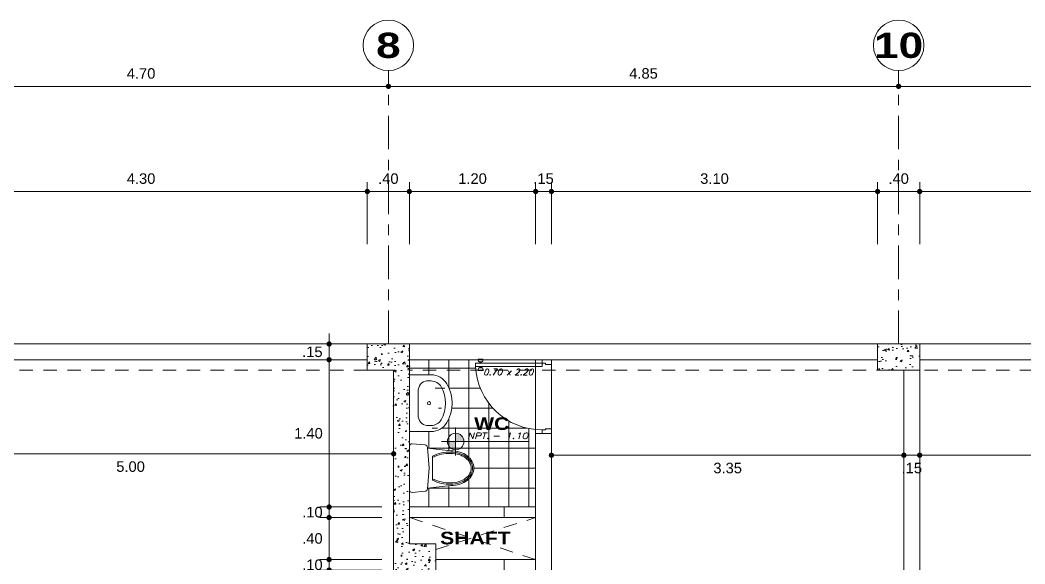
# Model space of a CAD drawing. Header units: millimetres. Extents: x 2178 to 2304, y 1220 to 1359.
# Drawn here: x 2196.02 to 2205.57, y 1295.58 to 1300.75 of the extents above; entities that cross this region are included whole.
import ezdxf
from ezdxf.enums import TextEntityAlignment as Align

# ---------------------------------------------------------------- set-up
doc = ezdxf.new("R2010")
doc.units = ezdxf.units.MM
doc.linetypes.add('CENTER', pattern=[50.800000000000004, 31.75, -6.35, 6.35, -6.35])
doc.linetypes.add('HIDDEN', pattern=[9.524999999999999, 6.35, -3.175])
doc.layers.get('0').update_dxf_attribs({"lineweight": 0})
for name, color, linetype, lineweight in [('carpinteria', 12, 'Continuous', 5), ('COTAS', 40, 'Continuous', 20), ('Ejes22', 50, 'CENTER', 9), ('Mobiliario', 52, 'Continuous', 5), ('pisos....', 8, 'Continuous', 5), ('PLUMA 1', 46, 'Continuous', 13), ('PLUMA 7', 10, 'Continuous', 0), ('PLUMA4', 160, 'Continuous', 40), ('PROY', 13, 'HIDDEN', 13), ('TEXTO', 5, 'Continuous', 18), ('TEXTOS', 42, 'Continuous', 13)]:
    doc.layers.add(name, color=color, linetype=linetype, lineweight=lineweight)
doc.styles.add('ARIAL', font='arial.ttf')
doc.styles.add('ARIAL-N', font='arialbd.ttf')
doc.styles.add('ARIALCH', font='arialbd.ttf', dxfattribs={"width": 1.25})
doc.styles.add('SIMPLEX', font='simplex.shx', dxfattribs={"width": 1.2, "oblique": 15})
doc.dimstyles.new('RPM 50', dxfattribs={"dimtxt": 0.1, "dimasz": 0.05, "dimexe": 0.08849999999999973, "dimexo": 0.1535, "dimgap": 0.07099999999999997, "dimtad": 2, "dimtih": 1, "dimtoh": 1, "dimzin": 4, "dimdsep": 46, "dimtxsty": 'ARIAL', "dimblk": 'DOT', "dimcen": 0.4, "dimdle": 0.25, "dimclrd": 8, "dimclre": 8, "dimclrt": 9, "dimadec": 0, "dimazin": 0, "dimtfac": 1, "dimtix": 1, "dimtmove": 0, "dimatfit": 3, "dimldrblk": 'DOT', "dimfxl": 0, "dimlwd": 0, "dimlwe": 0, "dimarcsym": 0})

# ---------------------------------------------------------------- blocks, each defined once
blk = doc.blocks.new('puerta de 0.80')
for p, q in [((0, 0.7578726278069325), (0, 0.8078726278070008)), ((0, 0.05787262780700075), (0, 0.8078726278070008)), ((0.06500000000005457, 0.7578726278069325), (0.06500000000005457, 0.770372627806978)), ((0.06500000000005457, 0.770372627806978), (0.1000000000000227, 0.770372627806978)), ((0.1000000000000227, 0.770372627806978), (0.1000000000000227, 0.8078726278070008)), ((0, 0.7578726278069325), (0.06500000000005457, 0.7578726278069325)), ((0.743372223558481, 0.1131570363396577), (0.7462233707656196, 0.1025164101029077)), ((0.7699992280930701, 0.1257452267906274), (0.753031481821381, 0.1257452267906274)), ((0.7699992280930701, 0.1257452267906274), (0.7869669743646455, 0.1257452267906274)), ((0.7966262326275455, 0.1131570363396577), (0.7937750854204069, 0.1025164101029077)), ((0, 0.007872627806932542), (0, 0.05787262780700075)), ((0, 0.05787262780700075), (0.06500000000005457, 0.05787262780700075)), ((0.06500000000005457, 0.04537262780695528), (0.06500000000005457, 0.05787262780700075)), ((0.1000000000000227, 0.04537262780695528), (0.06500000000005457, 0.04537262780695528)), ((0.1000000000000227, 0.08037262780703713), (0.8250000000000455, 0.08037262780703713)), ((0.1000000000000227, 0.04537262780695528), (0.1000000000000227, 0.08037262780703713)), ((0.8250000000000455, 0.04537262780695528), (0.1000000000000227, 0.04537262780695528)), ((0.1000000000000227, 0.04537262780695528), (0.1000000000000227, 0.007872627806932542)), ((0.743372223558481, 0.01258821927433473), (0.7462233707656196, 0.02322884551108473)), ((0.7699992280930701, 2.882325134123676e-08), (0.753031481821381, 2.882325134123676e-08)), ((0.7820575276252839, 0.09510460055400927), (0.7558826290285197, 0.09510460055400927)), ((0.7558826290285197, 0.09510460055400927), (0.7579409285608563, 0.09510460055400927)), ((0.7820575276252839, 0.08545825626470105), (0.7558826290285197, 0.08545825626470105)), ((0.7820575276252839, 0.04028699934929136), (0.7558826290285197, 0.04028699934929136)), ((0.7820575276252839, 0.03064065505998315), (0.7558826290285197, 0.03064065505998315)), ((0.7558826290285197, 0.03064065505998315), (0.7579409285608563, 0.03064065505998315)), ((0.762940928560738, 0.09010460055401381), (0.762940928560738, 0.08545825626470105)), ((0.762940928560738, 0.0356406550599786), (0.762940928560738, 0.04028699934929136)), ((0.7699992280930701, 2.882325134123676e-08), (0.7869669743646455, 2.882325134123676e-08)), ((0.8250000000000455, 0.04537262780695528), (0.7720000000000482, 0.04537262780695528)), ((0.7770575276252885, 0.09010460055401381), (0.7770575276252885, 0.08545825626470105)), ((0.7770575276252885, 0.0356406550599786), (0.7770575276252885, 0.04028699934929136)), ((0.7841158271576205, 0.09510460055400927), (0.7820575276252839, 0.09510460055400927)), ((0.7841158271576205, 0.03064065505998315), (0.7820575276252839, 0.03064065505998315)), ((0.7966262326275455, 0.01258821927433473), (0.7937750854204069, 0.02322884551108473)), ((0.8250000000000455, 0.08037262780703713), (0.8250000000000455, 0.04537262780695528))]:
    blk.add_line(p, q)
at = {"linetype": 'Continuous', "lineweight": 0}
for p, q in [((0.7558826290285197, 0.08545825626470105), (0.7419099796773025, 0.08037262780692345)), ((0.7558826290285197, 0.04028699934929136), (0.7419099796773025, 0.04537262780695528)), ((0.7820575276252839, 0.08545825626470105), (0.796030176976501, 0.08037262780692345)), ((0.7820575276252839, 0.04028699934929136), (0.796030176976501, 0.04537262780695528))]:
    blk.add_line(p, q, dxfattribs=at)
for centre, radius, start, end in [((0.1000000000000227, 0.04537262780695528), 0.725, 2.767078666097358, 90), ((0.753031481821381, 0.1157452267906365), 0.01, 90, 195.0000000000087), ((0.7869669743646455, 0.1157452267906365), 0.01, 344.9999999999912, 90), ((0.753031481821381, 0.01000002882324225), 0.01, 164.9999999999913, 270), ((0.7558826290285197, 0.1051046005540002), 0.01, 195.0000000001698, 270), ((0.7558826290285197, 0.02064065505999224), 0.01, 90, 164.9999999998302), ((0.7579409285607426, 0.09010460055401381), 0.005, 0, 90), ((0.7579409285607426, 0.0356406550599786), 0.005, 270, 0), ((0.7820575276252839, 0.09010460055401381), 0.005, 90, 180), ((0.7820575276252839, 0.0356406550599786), 0.005, 180, 270), ((0.7841158271575068, 0.1051046005540002), 0.01, 270, 344.9999999998302), ((0.7841158271575068, 0.02064065505999224), 0.01, 15.00000000016984, 90), ((0.7869669743646455, 0.01000002882324225), 0.01, 270, 15.00000000000872)]:
    blk.add_arc(centre, radius, start, end)
blk = doc.blocks.new('P')
at = {"style": 'SIMPLEX', "oblique": 15}
blk.add_text('x', height=0.06, dxfattribs=at).set_placement((-0.01697368369676155, 0.0255492955629677))
blk.add_attdef('L', text='', height=0.06, dxfattribs=at).set_placement((-0.057659880294743, 0.02554929556297481), align=Align.RIGHT)
blk.add_attdef('H', (0.05806964743619147, 0.02554929556297481), '', height=0.06, dxfattribs=at)
blk = doc.blocks.new('LAVATORIO')
at = {"layer": 'PLUMA 1', "linetype": 'Continuous', "lineweight": 20}
for p, q in [((-0.2999934783219942, 0.2071363636785648), (-0.2999934783219942, -0.02195454545901754)), ((-0.2999934783219942, 0.2071363636785648), (0.2999934783219942, 0.2071363636785648)), ((-0.1188260869807323, 0.1148181818415779), (0.1188260869807323, 0.1148181818415779)), ((0.2999934783219942, 0.2071363636785648), (0.2999934783219942, -0.02195454545901754)), ((-0.234782608743501, 0.02386363636850319), (-0.234782608743501, -0.02195454545901754)), ((0.234782608743501, 0.02386363636850319), (0.234782608743501, -0.02195454545901754))]:
    blk.add_line(p, q, dxfattribs=at)
blk.add_circle((0, 0), 0.01750000000356522, dxfattribs=at)
at = {"layer": 'PLUMA 1', "linetype": 'Continuous', "lineweight": 20, "extrusion": (0, 0, -1)}
for centre, major_axis, ratio, start_param, end_param in [((-0.1188260869807323, 0.02386363636850319), (0.1159565217627687, 2.11200665065676e-14), 0.7846746081733931, 3.141592653590338, 4.712388980384833), ((0.1188260869807323, 0.02386363636850319), (-0.1159565217627687, 9.952126509930016e-14), 0.7846746081733929, 1.570796326794223, 3.1415926535887), ((-0.1188521754517069, -0.02195454545901754), (2.795176774598603e-13, 0.1893818215381344), 0.9565217391304283, 3.638567482427635, 4.712388980383277), ((-0.1188521754517069, -0.02195454545901754), (-1.25662522260505e-12, 0.1212000033427651), 0.9565217391302343, 3.638567482442401, 4.712388980394607), ((0.1188521754517069, -0.02195454545901754), (1.256475748923904e-12, 0.1212000033427651), 0.9565217391302343, 1.57079632678498, 2.644617824737187), ((0.1188521754517069, -0.02195454545901754), (-2.791350386132135e-13, 0.1893818215381344), 0.9565217391304283, 1.570796326796306, 2.64461782475195), ((0, 0.2071363636785648), (1.873049312265182e-16, 0.4500000041648561), 0.9565217391303545, 2.644617814432515, 3.638567492747071), ((0, 0.2071363636785648), (-2.207522384136759e-16, 0.3818181859691521), 0.9565217391303741, 2.64461781258921, 3.638567494590378)]:
    blk.add_ellipse(centre, major_axis=major_axis, ratio=ratio, start_param=start_param, end_param=end_param, dxfattribs=at)
blk = doc.blocks.new('A$C17BD6781')
at = {"layer": 'Mobiliario', "linetype": 'Continuous'}
for p, q in [((0.0470258381902795, 0.2024778968581415), (0.07702583819028064, 0.4624778968581325)), ((0.4970258381902681, 0.2024778968581415), (0.467025838190267, 0.4624778968581325)), ((0.1371245447934086, 0.2600000207519599), (0.406927131587139, 0.2600000207519599)), ((2.658856601556181e-08, 0.03271609313324575), (0.01291432294007677, 0.1747733529997788)), ((0.2720258381902738, 0.2200000207519395), (0.04046188830088226, 0.2019667219995256)), ((0.2720258381902738, 0.2200000207519395), (0.5035897880796654, 0.2019667219995256)), ((0.5440516497919816, 0.03271609313324575), (0.5311373534404709, 0.1747733529997788)), ((0.0298768227825974, 2.075196903206233e-08), (0.5141748535979502, 2.075196903206233e-08))]:
    blk.add_line(p, q, dxfattribs=at)
for points in [[(0.467025838190267, 0.4624778968581325, 0.07568148098942781), (0.4514763274974598, 0.564619449634364, 0.08594715031423093), (0.409911660521658, 0.6457161817953931, 0.1060218382171382), (0.3436150782673906, 0.7032144903049868, 0.1264657149685374), (0.2720258381902738, 0.7216159645624032, 0.1264657149685252), (0.2004365981131571, 0.7032144903049868, 0.1060218382171112), (0.1341400158588897, 0.6457161817953931, 0.08594715031425326), (0.09257534888308783, 0.564619449634364, 0.07568148098944026), (0.07702583819028064, 0.4624778968581325, 0.07568148098943636)], [(0.4520258381902806, 0.4624778968581325, 0.0756814809893859), (0.4371558434836231, 0.5601558482174767, 0.08594715031428633), (0.3979260275471859, 0.6366970575473658, 0.1060218382171535), (0.3363817185640983, 0.6900737708649274, 0.1264657149685132), (0.2720258381902738, 0.7066159645624168, 0.1264657149686313), (0.2076699578163925, 0.6900737708648705, 0.1060218382170392), (0.1461256488333618, 0.6366970575473658, 0.08594715031415015), (0.1068958328969813, 0.5601558482175903, 0.07568148098951734), (0.092025838190267, 0.4624778968581325, 0.07568148098951734)], [(0.4370258381902659, 0.4624778968581325, 0.07568148098938046), (0.422835359469758, 0.5556922468005894, 0.08594715031429338), (0.3859403945727138, 0.6276779332993385, 0.1060218382171472), (0.3291483588608344, 0.6769330514248111, 0.1264657149685263), (0.2720258381902738, 0.6916159645624305, 0.1264657149686292), (0.2149033175196564, 0.6769330514248111, 0.1060218382170225), (0.1581112818078338, 0.6276779332993385, 0.08594715031417827), (0.1212163169108464, 0.5556922468007031, 0.07568148098950629), (0.1070258381902818, 0.4624778968581325, 0.07568148098950629)]]:
    blk.add_lwpolyline(points, format="xyb", dxfattribs=at)
for centre, radius, start, end in [((0.5137349313203856, 0.4501454030077241), 0.4218893808016409, 178.3249151335759, 206.7885795011672), ((0.5137349313203856, 0.4501454030077241), 0.4068893808016409, 178.3249151335759, 207.8601275501853), ((0.03031674506016202, 0.4501454030077241), 0.4068893808016409, 332.1398724498131, 1.675084866424104), ((0.03031674506016202, 0.4501454030077241), 0.4218893808016409, 333.2114204988328, 1.675084866424104), ((0.04279111913410816, 0.1720572806184748), 0.03, 94.45298473469602, 174.8055710922652), ((0.5012605572464395, 0.1720572806184748), 0.03, 5.194428907734862, 85.54701526530398), ((0.0298768227825974, 0.03000002075194175), 0.03, 174.8055710922652, 270), ((0.5141748535979502, 0.03000002075194175), 0.03, 270, 5.194428907734862)]:
    blk.add_arc(centre, radius, start, end, dxfattribs=at)
blk = doc.blocks.new('N')
at = {"linetype": 'Continuous'}
h = blk.add_hatch(color=256, dxfattribs=at)
h.paths.add_polyline_path([(0, 0.1000000000000085), (0, 0), (0.1000000000000014, 0, 0.4142135623730981)])
h.paths.add_polyline_path([(-0.1000000000000014, 0, 0.4142135623730981), (0, -0.1000000000000085), (0, 0)])
for points in [[(0, 0.1700000000000017), (0, -0.1700000000000017)], [(-0.1700000000000017, 0), (0.8870854846603891, 0)]]:
    blk.add_lwpolyline(points)
blk.add_circle((0, 0), 0.1)
at = {"color": 64, "style": 'SIMPLEX', "oblique": 15, "width": 1.2}
blk.add_text('NPT.', height=0.075, dxfattribs=at).set_placement((0.1397908554024241, 0.03140925992012455))
at = {"color": 64, "style": 'SIMPLEX', "oblique": 15, "width": 1.062312430358449}
blk.add_attdef('NIV', text='', height=0.075, dxfattribs=at).set_placement((0.434891932751043, 0.03140925992012455), (0.8749927967566862, 0.03140925992012455), align=Align.FIT)
blk = doc.blocks.new('_DOT')
at = {"color": 0, "linetype": 'ByBlock'}
blk.add_line((-0.5, 0), (-1, 0), dxfattribs=at)
at = {"color": 0, "linetype": 'ByBlock', "const_width": 0.5}
blk.add_lwpolyline([(-0.25, 0, 1), (0.25, 0, 1)], format="xyb", close=True, dxfattribs=at)
blk = doc.blocks.new('*D328')
at = {"color": 8, "lineweight": 0}
for p, q in [((2194.819248934216, 1300.121513211598), (2194.819248934216, 1300.210013211598)), ((2199.519248934216, 1300.121513211598), (2199.519248934216, 1300.210013211598)), ((2194.869248934216, 1300.121513211598), (2199.469248934216, 1300.121513211598))]:
    blk.add_line(p, q, dxfattribs=at)
at = {"layer": 'Defpoints', "color": 0}
for p in [(2194.819248934216, 1300.121513211598), (2199.519248934216, 1300.121513211598), (2199.519248934216, 1300.121513211598)]:
    blk.add_point(p, dxfattribs=at)
at = {"color": 8, "lineweight": 0, "xscale": 0.05, "yscale": 0.05, "zscale": 0.05, "rotation": 180}
blk.add_blockref('_DOT', (2194.819248934216, 1300.121513211598), dxfattribs=at)
at = {"color": 8, "lineweight": 0, "xscale": 0.05, "yscale": 0.05, "zscale": 0.05}
blk.add_blockref('_DOT', (2199.519248934216, 1300.121513211598), dxfattribs=at)
at = {"color": 9, "insert": (2197.169248934216, 1300.243570510371), "char_height": 0.1, "attachment_point": 5, "style": 'ARIAL'}
blk.add_mtext('4.70', dxfattribs=at)
blk = doc.blocks.new('*D329')
at = {"color": 8, "lineweight": 0}
for p, q in [((2199.519248934216, 1300.121513211598), (2199.519248934216, 1300.210013211598)), ((2204.369248934216, 1300.121513211598), (2204.369248934216, 1300.210013211598)), ((2199.569248934216, 1300.121513211598), (2204.319248934216, 1300.121513211598))]:
    blk.add_line(p, q, dxfattribs=at)
at = {"layer": 'Defpoints', "color": 0}
for p in [(2199.519248934216, 1300.121513211598), (2204.369248934216, 1300.121513211598), (2204.369248934216, 1300.121513211598)]:
    blk.add_point(p, dxfattribs=at)
at = {"color": 8, "lineweight": 0, "xscale": 0.05, "yscale": 0.05, "zscale": 0.05, "rotation": 180}
blk.add_blockref('_DOT', (2199.519248934216, 1300.121513211598), dxfattribs=at)
at = {"color": 8, "lineweight": 0, "xscale": 0.05, "yscale": 0.05, "zscale": 0.05}
blk.add_blockref('_DOT', (2204.369248934216, 1300.121513211598), dxfattribs=at)
at = {"color": 9, "insert": (2201.944248934216, 1300.243570510371), "char_height": 0.1, "attachment_point": 5, "style": 'ARIAL'}
blk.add_mtext('4.85', dxfattribs=at)
blk = doc.blocks.new('*D330')
at = {"color": 8, "lineweight": 0}
for p, q in [((2204.369248934216, 1300.121513211598), (2204.369248934216, 1300.210013211598)), ((2209.219248934216, 1300.121513211598), (2209.219248934216, 1300.210013211598)), ((2204.419248934216, 1300.121513211598), (2209.169248934216, 1300.121513211598))]:
    blk.add_line(p, q, dxfattribs=at)
at = {"layer": 'Defpoints', "color": 0}
for p in [(2204.369248934216, 1300.121513211598), (2209.219248934216, 1300.121513211598), (2209.219248934216, 1300.121513211598)]:
    blk.add_point(p, dxfattribs=at)
at = {"color": 8, "lineweight": 0, "xscale": 0.05, "yscale": 0.05, "zscale": 0.05, "rotation": 180}
blk.add_blockref('_DOT', (2204.369248934216, 1300.121513211598), dxfattribs=at)
at = {"color": 8, "lineweight": 0, "xscale": 0.05, "yscale": 0.05, "zscale": 0.05}
blk.add_blockref('_DOT', (2209.219248934216, 1300.121513211598), dxfattribs=at)
at = {"color": 9, "insert": (2206.794248934216, 1300.243570510371), "char_height": 0.1, "attachment_point": 5, "style": 'ARIAL'}
blk.add_mtext('4.85', dxfattribs=at)
blk = doc.blocks.new('*D278')
at = {"color": 8, "lineweight": 0}
for p, q in [((2195.019248934216, 1298.621513211598), (2195.019248934216, 1299.210013211598)), ((2199.319248934216, 1298.621513211598), (2199.319248934216, 1299.210013211598)), ((2195.069248934216, 1299.121513211598), (2199.269248934216, 1299.121513211598))]:
    blk.add_line(p, q, dxfattribs=at)
at = {"layer": 'Defpoints', "color": 0}
for p in [(2199.319248934216, 1299.121513211598), (2195.019248934216, 1297.671513211598), (2199.319248934216, 1297.671513211598)]:
    blk.add_point(p, dxfattribs=at)
at = {"color": 8, "lineweight": 0, "xscale": 0.05, "yscale": 0.05, "zscale": 0.05, "rotation": 180}
blk.add_blockref('_DOT', (2195.019248934216, 1299.121513211598), dxfattribs=at)
at = {"color": 8, "lineweight": 0, "xscale": 0.05, "yscale": 0.05, "zscale": 0.05}
blk.add_blockref('_DOT', (2199.319248934216, 1299.121513211598), dxfattribs=at)
at = {"color": 9, "insert": (2197.169248934216, 1299.243604616782), "char_height": 0.1, "attachment_point": 5, "style": 'ARIAL'}
blk.add_mtext('4.30', dxfattribs=at)
blk = doc.blocks.new('*D279')
at = {"color": 8, "lineweight": 0}
for p, q in [((2199.319248934216, 1298.621513211598), (2199.319248934216, 1299.210013211598)), ((2199.719248934216, 1298.621513211598), (2199.719248934216, 1299.210013211598)), ((2199.369248934216, 1299.121513211598), (2199.669248934216, 1299.121513211598))]:
    blk.add_line(p, q, dxfattribs=at)
at = {"layer": 'Defpoints', "color": 0}
for p in [(2199.719248934216, 1299.121513211598), (2199.319248934216, 1297.671513211598), (2199.719248934216, 1297.671513211598)]:
    blk.add_point(p, dxfattribs=at)
at = {"color": 8, "lineweight": 0, "xscale": 0.05, "yscale": 0.05, "zscale": 0.05, "rotation": 180}
blk.add_blockref('_DOT', (2199.319248934216, 1299.121513211598), dxfattribs=at)
at = {"color": 8, "lineweight": 0, "xscale": 0.05, "yscale": 0.05, "zscale": 0.05}
blk.add_blockref('_DOT', (2199.719248934216, 1299.121513211598), dxfattribs=at)
at = {"color": 9, "insert": (2199.519248934216, 1299.24357051037), "char_height": 0.1, "attachment_point": 5, "style": 'ARIAL'}
blk.add_mtext('.40', dxfattribs=at)
blk = doc.blocks.new('*D280')
at = {"color": 8, "lineweight": 0}
for p, q in [((2199.719248934216, 1298.621513211598), (2199.719248934216, 1299.210013211598)), ((2200.919248934216, 1298.621513211598), (2200.919248934216, 1299.210013211598)), ((2199.769248934216, 1299.121513211598), (2200.869248934216, 1299.121513211598))]:
    blk.add_line(p, q, dxfattribs=at)
at = {"layer": 'Defpoints', "color": 0}
for p in [(2200.919248934216, 1299.121513211598), (2199.719248934216, 1297.671513211598), (2200.919248934216, 1297.521513211598)]:
    blk.add_point(p, dxfattribs=at)
at = {"color": 8, "lineweight": 0, "xscale": 0.05, "yscale": 0.05, "zscale": 0.05, "rotation": 180}
blk.add_blockref('_DOT', (2199.719248934216, 1299.121513211598), dxfattribs=at)
at = {"color": 8, "lineweight": 0, "xscale": 0.05, "yscale": 0.05, "zscale": 0.05}
blk.add_blockref('_DOT', (2200.919248934216, 1299.121513211598), dxfattribs=at)
at = {"color": 9, "insert": (2200.319248934216, 1299.24357051037), "char_height": 0.1, "attachment_point": 5, "style": 'ARIAL'}
blk.add_mtext('1.20', dxfattribs=at)
blk = doc.blocks.new('*D281')
at = {"color": 8, "lineweight": 0}
for p, q in [((2200.919248934216, 1298.621513211598), (2200.919248934216, 1299.210013211598)), ((2201.069248934216, 1298.621513211598), (2201.069248934216, 1299.210013211598)), ((2200.869248934216, 1299.121513211598), (2200.819248934216, 1299.121513211598)), ((2200.919248934216, 1299.121513211598), (2201.069248934216, 1299.121513211598)), ((2201.119248934217, 1299.121513211598), (2201.169248934216, 1299.121513211598))]:
    blk.add_line(p, q, dxfattribs=at)
at = {"layer": 'Defpoints', "color": 0}
for p in [(2201.069248934216, 1299.121513211598), (2200.919248934216, 1297.521513211598), (2201.069248934216, 1297.528401760929)]:
    blk.add_point(p, dxfattribs=at)
at = {"color": 8, "lineweight": 0, "xscale": 0.05, "yscale": 0.05, "zscale": 0.05}
blk.add_blockref('_DOT', (2200.919248934216, 1299.121513211598), dxfattribs=at)
at = {"color": 8, "lineweight": 0, "xscale": 0.05, "yscale": 0.05, "zscale": 0.05, "rotation": 180}
blk.add_blockref('_DOT', (2201.069248934216, 1299.121513211598), dxfattribs=at)
at = {"color": 9, "insert": (2200.994248934216, 1299.24357051037), "char_height": 0.1, "attachment_point": 5, "style": 'ARIAL'}
blk.add_mtext('.15', dxfattribs=at)
blk = doc.blocks.new('*D282')
at = {"color": 8, "lineweight": 0}
for p, q in [((2201.069248934216, 1298.621513211598), (2201.069248934216, 1299.210013211598)), ((2204.169248934216, 1298.621513211598), (2204.169248934216, 1299.210013211598)), ((2201.119248934217, 1299.121513211598), (2204.119248934216, 1299.121513211598))]:
    blk.add_line(p, q, dxfattribs=at)
at = {"layer": 'Defpoints', "color": 0}
for p in [(2204.169248934216, 1299.121513211598), (2204.169248934216, 1297.671513211598), (2201.069248934216, 1297.528401760929)]:
    blk.add_point(p, dxfattribs=at)
at = {"color": 8, "lineweight": 0, "xscale": 0.05, "yscale": 0.05, "zscale": 0.05, "rotation": 180}
blk.add_blockref('_DOT', (2201.069248934216, 1299.121513211598), dxfattribs=at)
at = {"color": 8, "lineweight": 0, "xscale": 0.05, "yscale": 0.05, "zscale": 0.05}
blk.add_blockref('_DOT', (2204.169248934216, 1299.121513211598), dxfattribs=at)
at = {"color": 9, "insert": (2202.619248934216, 1299.243604616782), "char_height": 0.1, "attachment_point": 5, "style": 'ARIAL'}
blk.add_mtext('3.10', dxfattribs=at)
blk = doc.blocks.new('*D283')
at = {"color": 8, "lineweight": 0}
for p, q in [((2204.169248934216, 1298.621513211598), (2204.169248934216, 1299.210013211598)), ((2204.569248934216, 1298.621513211598), (2204.569248934216, 1299.210013211598)), ((2204.219248934216, 1299.121513211598), (2204.519248934216, 1299.121513211598))]:
    blk.add_line(p, q, dxfattribs=at)
at = {"layer": 'Defpoints', "color": 0}
for p in [(2204.569248934216, 1299.121513211598), (2204.169248934216, 1297.671513211598), (2204.569248934216, 1297.671513211598)]:
    blk.add_point(p, dxfattribs=at)
at = {"color": 8, "lineweight": 0, "xscale": 0.05, "yscale": 0.05, "zscale": 0.05, "rotation": 180}
blk.add_blockref('_DOT', (2204.169248934216, 1299.121513211598), dxfattribs=at)
at = {"color": 8, "lineweight": 0, "xscale": 0.05, "yscale": 0.05, "zscale": 0.05}
blk.add_blockref('_DOT', (2204.569248934216, 1299.121513211598), dxfattribs=at)
at = {"color": 9, "insert": (2204.369248934216, 1299.24357051037), "char_height": 0.1, "attachment_point": 5, "style": 'ARIAL'}
blk.add_mtext('.40', dxfattribs=at)
blk = doc.blocks.new('*D284')
at = {"color": 8, "lineweight": 0}
for p, q in [((2204.569248934216, 1298.621513211598), (2204.569248934216, 1299.210013211598)), ((2207.919248934216, 1298.621513211598), (2207.919248934216, 1299.210013211598)), ((2204.619248934217, 1299.121513211598), (2207.869248934216, 1299.121513211598))]:
    blk.add_line(p, q, dxfattribs=at)
at = {"layer": 'Defpoints', "color": 0}
for p in [(2207.919248934216, 1299.121513211598), (2204.569248934216, 1297.671513211598), (2207.919248934216, 1297.671513211598)]:
    blk.add_point(p, dxfattribs=at)
at = {"color": 8, "lineweight": 0, "xscale": 0.05, "yscale": 0.05, "zscale": 0.05, "rotation": 180}
blk.add_blockref('_DOT', (2204.569248934216, 1299.121513211598), dxfattribs=at)
at = {"color": 8, "lineweight": 0, "xscale": 0.05, "yscale": 0.05, "zscale": 0.05}
blk.add_blockref('_DOT', (2207.919248934216, 1299.121513211598), dxfattribs=at)
at = {"color": 9, "insert": (2206.244248934216, 1299.243604616782), "char_height": 0.1, "attachment_point": 5, "style": 'ARIAL'}
blk.add_mtext('3.35', dxfattribs=at)
blk = doc.blocks.new('*D382')
at = {"color": 8, "lineweight": 0}
for p, q in [((2194.569248934216, 1296.626984182825), (2194.569248934216, 1296.538484182825)), ((2194.619248934217, 1296.626984182825), (2199.519248934216, 1296.626984182825)), ((2199.569248934216, 1296.626984182825), (2199.569248934216, 1296.538484182825))]:
    blk.add_line(p, q, dxfattribs=at)
at = {"layer": 'Defpoints', "color": 0}
for p in [(2194.569248934216, 1296.694424252114), (2199.569248934216, 1296.694424252114), (2199.569248934216, 1296.626984182825)]:
    blk.add_point(p, dxfattribs=at)
at = {"color": 8, "lineweight": 0, "xscale": 0.05, "yscale": 0.05, "zscale": 0.05, "rotation": 180}
blk.add_blockref('_DOT', (2194.569248934216, 1296.626984182825), dxfattribs=at)
at = {"color": 8, "lineweight": 0, "xscale": 0.05, "yscale": 0.05, "zscale": 0.05}
blk.add_blockref('_DOT', (2199.569248934216, 1296.626984182825), dxfattribs=at)
at = {"color": 9, "insert": (2197.069248934216, 1296.504926884053), "char_height": 0.1, "attachment_point": 5, "style": 'ARIAL'}
blk.add_mtext('5.00', dxfattribs=at)
blk = doc.blocks.new('*D383')
at = {"color": 8, "lineweight": 0}
for p, q in [((2198.956052630062, 1297.721513211598), (2198.956052630062, 1297.771513211598)), ((2198.956052630062, 1297.671513211598), (2198.867552630062, 1297.671513211598)), ((2198.956052630062, 1297.671513211598), (2198.956052630062, 1297.521513211598)), ((2198.956052630062, 1297.521513211598), (2198.867552630062, 1297.521513211598)), ((2198.956052630062, 1297.471513211598), (2198.956052630062, 1297.421513211598))]:
    blk.add_line(p, q, dxfattribs=at)
at = {"layer": 'Defpoints', "color": 0}
for p in [(2199.055050163362, 1297.671513211598), (2198.956052630062, 1297.521513211598), (2199.055050163362, 1297.521513211598)]:
    blk.add_point(p, dxfattribs=at)
at = {"color": 8, "lineweight": 0, "xscale": 0.05, "yscale": 0.05, "zscale": 0.05}
for p, rotation in [((2198.956052630062, 1297.671513211598), 270), ((2198.956052630062, 1297.521513211598), 90)]:
    blk.add_blockref('_DOT', p, dxfattribs=dict(at, rotation=rotation))
at = {"color": 9, "insert": (2198.797092193499, 1297.596513211598), "char_height": 0.1, "attachment_point": 5, "style": 'ARIAL'}
blk.add_mtext('.15', dxfattribs=at)
blk = doc.blocks.new('*D384')
at = {"color": 8, "lineweight": 0}
for p, q in [((2198.956052630062, 1297.521513211598), (2198.867552630062, 1297.521513211598)), ((2198.956052630062, 1297.471513211598), (2198.956052630062, 1296.171513211598)), ((2199.456052630062, 1296.121513211598), (2198.867552630062, 1296.121513211598))]:
    blk.add_line(p, q, dxfattribs=at)
at = {"layer": 'Defpoints', "color": 0}
for p in [(2199.055050163362, 1297.521513211598), (2198.956052630062, 1296.121513211598), (2199.719248934217, 1296.121513211598)]:
    blk.add_point(p, dxfattribs=at)
at = {"color": 8, "lineweight": 0, "xscale": 0.05, "yscale": 0.05, "zscale": 0.05}
for p, rotation in [((2198.956052630062, 1297.521513211598), 90), ((2198.956052630062, 1296.121513211598), 270)]:
    blk.add_blockref('_DOT', p, dxfattribs=dict(at, rotation=rotation))
at = {"color": 9, "insert": (2198.760052630062, 1296.821513211597), "char_height": 0.1, "attachment_point": 5, "style": 'ARIAL'}
blk.add_mtext('1.40', dxfattribs=at)
blk = doc.blocks.new('*D385')
at = {"color": 8, "lineweight": 0}
for p, q in [((2198.956052630062, 1296.171513211598), (2198.956052630062, 1296.221513211598)), ((2199.456052630062, 1296.121513211598), (2198.867552630062, 1296.121513211598)), ((2198.956052630062, 1296.121513211598), (2198.956052630062, 1296.021513211598)), ((2199.456052630062, 1296.021513211598), (2198.867552630062, 1296.021513211598)), ((2198.956052630062, 1295.971513211598), (2198.956052630062, 1295.921513211598))]:
    blk.add_line(p, q, dxfattribs=at)
at = {"layer": 'Defpoints', "color": 0}
for p in [(2199.719248934217, 1296.121513211598), (2198.956052630062, 1296.021513211598), (2199.719248934217, 1296.021513211598)]:
    blk.add_point(p, dxfattribs=at)
at = {"color": 8, "lineweight": 0, "xscale": 0.05, "yscale": 0.05, "zscale": 0.05}
for p, rotation in [((2198.956052630062, 1296.121513211598), 270), ((2198.956052630062, 1296.021513211598), 90)]:
    blk.add_blockref('_DOT', p, dxfattribs=dict(at, rotation=rotation))
at = {"color": 9, "insert": (2198.797637896092, 1296.071513211597), "char_height": 0.1, "attachment_point": 5, "style": 'ARIAL'}
blk.add_mtext('.10', dxfattribs=at)
blk = doc.blocks.new('*D386')
at = {"color": 8, "lineweight": 0}
for p, q in [((2199.456052630062, 1296.021513211598), (2198.867552630062, 1296.021513211598)), ((2198.956052630062, 1295.971513211598), (2198.956052630062, 1295.671513211598)), ((2199.456052630062, 1295.621513211598), (2198.867552630062, 1295.621513211598))]:
    blk.add_line(p, q, dxfattribs=at)
at = {"layer": 'Defpoints', "color": 0}
for p in [(2199.719248934217, 1296.021513211598), (2198.956052630062, 1295.621513211598), (2199.969248934217, 1295.621513211598)]:
    blk.add_point(p, dxfattribs=at)
at = {"color": 8, "lineweight": 0, "xscale": 0.05, "yscale": 0.05, "zscale": 0.05}
for p, rotation in [((2198.956052630062, 1296.021513211598), 90), ((2198.956052630062, 1295.621513211598), 270)]:
    blk.add_blockref('_DOT', p, dxfattribs=dict(at, rotation=rotation))
at = {"color": 9, "insert": (2198.797637896092, 1295.821513211597), "char_height": 0.1, "attachment_point": 5, "style": 'ARIAL'}
blk.add_mtext('.40', dxfattribs=at)
blk = doc.blocks.new('*D387')
at = {"color": 8, "lineweight": 0}
for p, q in [((2198.956052630062, 1295.671513211598), (2198.956052630062, 1295.721513211598)), ((2199.456052630062, 1295.621513211598), (2198.867552630062, 1295.621513211598)), ((2198.956052630062, 1295.621513211598), (2198.956052630062, 1295.521513211598)), ((2199.456052630062, 1295.521513211598), (2198.867552630062, 1295.521513211598)), ((2198.956052630062, 1295.471513211598), (2198.956052630062, 1295.421513211598))]:
    blk.add_line(p, q, dxfattribs=at)
at = {"layer": 'Defpoints', "color": 0}
for p in [(2199.969248934217, 1295.621513211598), (2198.956052630062, 1295.521513211598), (2199.969248934217, 1295.521513211598)]:
    blk.add_point(p, dxfattribs=at)
at = {"color": 8, "lineweight": 0, "xscale": 0.05, "yscale": 0.05, "zscale": 0.05}
for p, rotation in [((2198.956052630062, 1295.621513211598), 270), ((2198.956052630062, 1295.521513211598), 90)]:
    blk.add_blockref('_DOT', p, dxfattribs=dict(at, rotation=rotation))
at = {"color": 9, "insert": (2198.797637896092, 1295.571513211597), "char_height": 0.1, "attachment_point": 5, "style": 'ARIAL'}
blk.add_mtext('.10', dxfattribs=at)
blk = doc.blocks.new('*D389')
at = {"color": 8, "lineweight": 0}
for p, q in [((2201.069248934216, 1296.61353020658), (2201.069248934216, 1296.702030206581)), ((2204.419248934216, 1296.61353020658), (2204.419248934216, 1296.702030206581)), ((2201.119248934217, 1296.61353020658), (2204.369248934216, 1296.61353020658))]:
    blk.add_line(p, q, dxfattribs=at)
at = {"layer": 'Defpoints', "color": 0}
for p in [(2201.069248934216, 1296.61353020658), (2204.419248934216, 1296.61353020658), (2204.419248934216, 1296.61353020658)]:
    blk.add_point(p, dxfattribs=at)
at = {"color": 8, "lineweight": 0, "xscale": 0.05, "yscale": 0.05, "zscale": 0.05, "rotation": 180}
blk.add_blockref('_DOT', (2201.069248934216, 1296.61353020658), dxfattribs=at)
at = {"color": 8, "lineweight": 0, "xscale": 0.05, "yscale": 0.05, "zscale": 0.05}
blk.add_blockref('_DOT', (2204.419248934216, 1296.61353020658), dxfattribs=at)
at = {"color": 9, "insert": (2202.744248934216, 1296.491438801396), "char_height": 0.1, "attachment_point": 5, "style": 'ARIAL'}
blk.add_mtext('3.35', dxfattribs=at)
blk = doc.blocks.new('*D390')
at = {"color": 8, "lineweight": 0}
for p, q in [((2204.419248934216, 1296.61353020658), (2204.419248934216, 1296.702030206581)), ((2204.569248934216, 1296.61353020658), (2204.569248934216, 1296.702030206581)), ((2204.369248934216, 1296.61353020658), (2204.319248934216, 1296.61353020658)), ((2204.419248934216, 1296.61353020658), (2204.569248934216, 1296.61353020658)), ((2204.619248934217, 1296.61353020658), (2204.669248934216, 1296.61353020658))]:
    blk.add_line(p, q, dxfattribs=at)
at = {"layer": 'Defpoints', "color": 0}
for p in [(2204.419248934216, 1296.61353020658), (2204.569248934216, 1296.61353020658), (2204.569248934216, 1296.61353020658)]:
    blk.add_point(p, dxfattribs=at)
at = {"color": 8, "lineweight": 0, "xscale": 0.05, "yscale": 0.05, "zscale": 0.05}
blk.add_blockref('_DOT', (2204.419248934216, 1296.61353020658), dxfattribs=at)
at = {"color": 8, "lineweight": 0, "xscale": 0.05, "yscale": 0.05, "zscale": 0.05, "rotation": 180}
blk.add_blockref('_DOT', (2204.569248934216, 1296.61353020658), dxfattribs=at)
at = {"color": 9, "insert": (2204.494248934216, 1296.491472907808), "char_height": 0.1, "attachment_point": 5, "style": 'ARIAL'}
blk.add_mtext('.15', dxfattribs=at)
blk = doc.blocks.new('*D391')
at = {"color": 8, "lineweight": 0}
for p, q in [((2204.569248934216, 1296.61353020658), (2204.569248934216, 1296.702030206581)), ((2207.919248934216, 1296.61353020658), (2207.919248934216, 1296.702030206581)), ((2204.619248934217, 1296.61353020658), (2207.869248934216, 1296.61353020658))]:
    blk.add_line(p, q, dxfattribs=at)
at = {"layer": 'Defpoints', "color": 0}
for p in [(2204.569248934216, 1296.61353020658), (2207.919248934216, 1296.61353020658), (2207.919248934216, 1296.61353020658)]:
    blk.add_point(p, dxfattribs=at)
at = {"color": 8, "lineweight": 0, "xscale": 0.05, "yscale": 0.05, "zscale": 0.05, "rotation": 180}
blk.add_blockref('_DOT', (2204.569248934216, 1296.61353020658), dxfattribs=at)
at = {"color": 8, "lineweight": 0, "xscale": 0.05, "yscale": 0.05, "zscale": 0.05}
blk.add_blockref('_DOT', (2207.919248934216, 1296.61353020658), dxfattribs=at)
at = {"color": 9, "insert": (2206.244248934216, 1296.491438801396), "char_height": 0.1, "attachment_point": 5, "style": 'ARIAL'}
blk.add_mtext('3.35', dxfattribs=at)

msp = doc.modelspace()

# ---------------------------------------------------------------- hatches: boundary and pattern name
h = msp.add_hatch()
h.set_pattern_fill('AR-CONC', color=256, scale=0.001)
h.set_pattern_definition([(49.99999999999999, (1020.136031399712, -473.2546719146419), (0.182184668996004, -0.01593908553890309), [0.01905, -0.20955]), (355, (1020.136031399712, -473.2546719146419), (-0.03524342142496934, 0.1910568452390352), [0.01524, -0.16764058417]), (100.4514447, (1020.151213406712, -473.256000168142), (0.1469412470903533, 0.1751177519121951), [0.01619000879999999, -0.1780902445999999]), (46.18420000000001, (1020.136031399712, -473.2038719146419), (0.2710790408921299, -0.04204232793272715), [0.028575, -0.314325]), (96.63555760999992, (1020.158621299712, -473.207375414642), (0.237404134051503, 0.2474261245977215), [0.02428502314, -0.26713560816]), (351.1841511700001, (1020.136031399712, -473.2038719146419), (0.237404134064977, 0.2474261245855326), [0.02285996707, -0.25145973192]), (21, (1020.161431399712, -473.2165719146419), (0.1516143912691325, -0.1022651981870876), [0.01905, -0.20955]), (326.0000000000001, (1020.161431399712, -473.2165719146419), (0.06180202834764707, 0.1841879661223193), [0.01524, -0.16764]), (71.45144499999999, (1020.174065932312, -473.2250940145418), (0.2134164192787162, 0.08192276888590524), [0.0161900088, -0.1780899376]), (37.50000000000001, (1020.136031399712, -473.2546719146419), (0.003088603250591816, 0.0845550388731531), [0, -0.165608, 0, -0.17018, 0, -0.168275]), (7.499999999999999, (1020.136031399712, -473.2546719146419), (0.06681966251030574, 0.1001805748181195), [0, -0.09702799999999999, 0, -0.161798, 0, -0.06413500000000001]), (327.5, (1020.079389399712, -473.2546719146419), (0.1355905951668714, -0.005728743992673458), [0, -0.0635, 0, -0.19812, 0, -0.26289]), (317.5, (1020.053989399712, -473.2546719146419), (0.148129181386018, 0.02542649103333302), [0, -0.08255, 0, -0.131572, 0, -0.18669])])
h.paths.add_polyline_path([(2199.719248934216, 1295.771513211598), (2199.719248934216, 1296.121513211598), (2199.719248934216, 1297.421513211598), (2199.719248934216, 1297.671513211598), (2199.319248934216, 1297.671513211598), (2199.319248934216, 1297.421513211598), (2199.569248934216, 1297.421513211598), (2199.569248934216, 1295.521513211598), (2199.969248934216, 1295.521513211598), (2199.969248934216, 1295.771513211598)])
h = msp.add_hatch()
h.set_pattern_fill('AR-CONC', color=256, scale=0.001)
h.set_pattern_definition([(49.99999999999999, (1035.136031399713, -473.2546719146419), (0.182184668996004, -0.01593908553890309), [0.01905, -0.20955]), (355, (1035.136031399713, -473.2546719146419), (-0.03524342142496934, 0.1910568452390352), [0.01524, -0.16764058417]), (100.4514447, (1035.151213406713, -473.256000168142), (0.1469412470903533, 0.1751177519121951), [0.01619000879999998, -0.1780902445999998]), (46.18420000000001, (1035.136031399713, -473.2038719146419), (0.2710790408921299, -0.04204232793272715), [0.028575, -0.314325]), (96.63555760999992, (1035.158621299713, -473.207375414642), (0.237404134051503, 0.2474261245977215), [0.02428502314, -0.26713560816]), (351.1841511700001, (1035.136031399713, -473.2038719146419), (0.237404134064977, 0.2474261245855326), [0.02285996707, -0.25145973192]), (21, (1035.161431399713, -473.2165719146419), (0.1516143912691325, -0.1022651981870876), [0.01905, -0.20955]), (326.0000000000001, (1035.161431399713, -473.2165719146419), (0.06180202834764707, 0.1841879661223193), [0.01524, -0.16764]), (71.45144499999999, (1035.174065932313, -473.2250940145418), (0.2134164192787162, 0.08192276888590524), [0.0161900088, -0.1780899376]), (37.50000000000001, (1035.136031399713, -473.2546719146419), (0.003088603250591816, 0.0845550388731531), [0, -0.165608, 0, -0.17018, 0, -0.168275]), (7.499999999999999, (1035.136031399713, -473.2546719146419), (0.06681966251030574, 0.1001805748181195), [0, -0.09702799999999999, 0, -0.161798, 0, -0.06413500000000001]), (327.5, (1035.079389399713, -473.2546719146419), (0.1355905951668714, -0.005728743992673458), [0, -0.0635, 0, -0.19812, 0, -0.26289]), (317.5, (1035.053989399713, -473.2546719146419), (0.148129181386018, 0.02542649103333302), [0, -0.08255, 0, -0.131572, 0, -0.18669])])
h.paths.add_polyline_path([(2204.169248934216, 1297.421513211598), (2204.569248934216, 1297.421513211598), (2204.569248934216, 1297.671513211598), (2204.169248934216, 1297.671513211598)])
at = {"layer": 'pisos....'}
h = msp.add_hatch(dxfattribs=at)
h.set_pattern_fill('NET', color=256, scale=0.06)
h.set_pattern_definition([(0, (1020.136031399712, -473.2546719146419), (0, 0.1905), []), (90, (1020.136031399712, -473.2546719146419), (-0.1905, 1.166437552015814e-17), [])])
edge = h.paths.add_edge_path()
edge.add_ellipse((2199.92543075244, 1297.001211932718), major_axis=(-0.170443639384357, 2.499081723458499e-13), ratio=0.956521739130593, start_angle=90.00000000008032, end_angle=151.5254397833824, ccw=False)
edge.add_line((2199.925522112905, 1296.838184760135), (2199.719248934216, 1296.838184760135))
edge.add_line((2199.719248934216, 1296.838184760135), (2199.719248934216, 1296.696743382528))
edge.add_arc((2199.744748934216, 1296.696743382528), 0.02549999999999673, 84.80557109245018, 180, ccw=False)
edge.add_line((2199.74705759574, 1296.722138659293), (2199.867806266627, 1296.711161507395))
edge.add_arc((2199.865497605103, 1296.68576623063), 0.0255000000000944, 4.452984734869972, 84.80557109245018, ccw=False)
edge.add_line((2199.890920630276, 1296.687746076838), (2199.891355128906, 1296.682166719432))
edge.add_line((2199.891355128906, 1296.682166719432), (2200.112355128906, 1296.656666719432))
edge.add_arc((2200.112355128907, 1296.364905722812), 0.2917609966196871, 72.68808428414792, 90, ccw=False)
edge.add_arc((2200.131634141941, 1296.426758198466), 0.2269735820387949, 53.03873612141558, 72.6880842841864, ccw=False)
edge.add_arc((2200.161159581908, 1296.465994944421), 0.177868858861434, 28.83075468146899, 53.038736121360614, ccw=False)
edge.add_arc((2200.206434539439, 1296.490916719432), 0.1261879470156083, 1.0328449207008816e-10, 28.830754681451992, ccw=False)
edge.add_arc((2200.206434539439, 1296.490916719432), 0.1261879470160389, 331.1692453179555, 359.9999999998968, ccw=False)
edge.add_arc((2200.161159581908, 1296.515838494443), 0.1778688588609802, 306.961263879709, 331.1692453179983, ccw=False)
edge.add_arc((2200.131634141941, 1296.555075240398), 0.2269735820391569, 287.3119157153069, 306.96126387969775, ccw=False)
edge.add_arc((2200.112355128907, 1296.616927716052), 0.2917609966197344, 270, 287.3119157153168, ccw=False)
edge.add_line((2200.112355128907, 1296.325166719432), (2199.891355128907, 1296.299666719432))
edge.add_line((2199.891355128906, 1296.299666719432), (2199.890920630276, 1296.294087362026))
edge.add_arc((2199.865497605103, 1296.296067208234), 0.0255000000000944, 275.19442890754976, 355.5470152651299, ccw=False)
edge.add_line((2199.867806266627, 1296.270671931469), (2199.74705759574, 1296.259694779571))
edge.add_arc((2199.744748934216, 1296.285090056336), 0.02549999999999673, 180, 275.19442890754976, ccw=False)
edge.add_line((2199.719248934216, 1296.285090056336), (2199.719248934216, 1296.121513211598))
edge.add_line((2199.719248934216, 1296.121513211598), (2200.619248934216, 1296.121513211598))
edge.add_line((2200.619248934216, 1296.121513211598), (2200.919248934216, 1296.121513211598))
edge.add_line((2200.919248934216, 1296.121513211598), (2200.919248934216, 1296.821513211598))
edge.add_line((2200.919248934216, 1296.821513211598), (2200.919248934216, 1296.85741203704))
edge.add_arc((2200.981748934216, 1297.488700711598), 0.6343750000001276, 182.7670786661056, 264.34592333882097, ccw=False)
edge.add_line((2200.348113589558, 1297.458075711598), (2200.347373934216, 1297.458075711598))
edge.add_line((2200.347373934216, 1297.458075711598), (2200.347373934216, 1297.488700711598))
edge.add_line((2200.347373934216, 1297.488700711598), (2200.372722529361, 1297.488700711598))
edge.add_line((2200.372722529361, 1297.488700711598), (2200.388258661987, 1297.494355401429))
edge.add_arc((2200.385079363731, 1297.497360844424), 0.00437499999998181, 316.6101805685335, 459.767889537832)
edge.add_arc((2200.383147585453, 1297.510341187751), 0.008750000000019478, 195.0000000010358, 277.8133290253296, ccw=False)
edge.add_line((2200.374695734473, 1297.508076521107), (2200.371095384107, 1297.521513211598))
edge.add_line((2200.371095384107, 1297.521513211598), (2199.719248934216, 1297.521513211598))
edge.add_line((2199.719248934216, 1297.521513211598), (2199.719248934216, 1297.421513211598))
edge.add_line((2199.719248934216, 1297.421513211598), (2199.719248934216, 1297.378173021115))
edge.add_line((2199.719248934216, 1297.378173021115), (2199.925522112905, 1297.378173021115))
edge.add_ellipse((2199.92543075244, 1297.215145848531), major_axis=(0.1704436393843569, 2.49983864526988e-13), ratio=0.9565217391305934, start_angle=28.474560216617476, end_angle=89.99999999991962, ccw=False)
edge.add_ellipse((2199.719248934216, 1297.108178890625), major_axis=(-0.4050000037482276, 4.744386080289655e-16), ratio=0.9565217391312869, start_angle=151.5254391921269, end_angle=208.4745608078732, ccw=False)

# ---------------------------------------------------------------- linework, layer by layer
for points in [[(2200.919248934216, 1296.821513211598), (2200.919248934216, 1297.521513211598)], [(2201.069248934216, 1296.821513211598), (2201.069248934216, 1297.521513211598)], [(2200.619248934216, 1296.121513211598), (2200.919248934216, 1296.121513211598)], [(2200.619248934216, 1296.021513211598), (2200.919248934216, 1296.021513211598)], [(2200.619248934216, 1295.621513211598), (2200.919248934216, 1295.621513211598)]]:
    msp.add_lwpolyline(points)
at = {"layer": 'COTAS'}
for centre in [(2199.519248934216, 1300.511513211598), (2204.369248934216, 1300.511513211598)]:
    msp.add_circle(centre, 0.24, dxfattribs=at)
at = {"layer": 'Ejes22', "linetype": 'CENTER', "lineweight": 9, "ltscale": 0.01}
for points in [[(2199.519248934216, 1297.671513211598), (2199.519248934216, 1300.271513211598)], [(2204.369248934216, 1297.671513211598), (2204.369248934216, 1300.271513211598)]]:
    msp.add_lwpolyline(points, dxfattribs=at)
at = {"layer": 'PLUMA 7'}
for points in [[(2194.619248934216, 1297.671513211598), (2213.418216094101, 1297.671513211598)], [(2199.719248934216, 1297.421513211598), (2199.719248934216, 1297.671513211598), (2199.319248934216, 1297.671513211598), (2199.319248934216, 1297.421513211598), (2199.569248934216, 1297.421513211598)], [(2195.019248934216, 1297.521513211598), (2199.319248934216, 1297.521513211598)], [(2199.719248934216, 1297.521513211598), (2204.169248934216, 1297.521513211598)], [(2204.569248934216, 1297.521513211598), (2207.919248934216, 1297.521513211598)], [(2204.569248934216, 1297.521513211598), (2204.569248934216, 1294.096513211598)], [(2199.569248934216, 1297.421513211598), (2199.569248934216, 1294.921513211598)], [(2199.719248934216, 1297.421513211598), (2199.719248934216, 1296.121513211598)], [(2204.419248934216, 1297.421513211598), (2204.419248934216, 1294.221513211598)], [(2200.919248934216, 1296.821513211598), (2200.919248934216, 1294.221513211598)], [(2201.069248934216, 1296.821513211598), (2200.919248934216, 1296.821513211598)], [(2201.069248934216, 1296.821513211598), (2201.069248934216, 1294.096513211598)], [(2199.719248934216, 1296.121513211598), (2199.719248934216, 1295.771513211598)], [(2200.619248934216, 1296.121513211598), (2199.719248934216, 1296.121513211598)], [(2200.619248934216, 1296.021513211598), (2200.619248934216, 1296.121513211598)], [(2200.619248934216, 1296.021513211598), (2199.719248934216, 1296.021513211598)], [(2199.969248934216, 1295.521513211598), (2199.969248934216, 1295.771513211598), (2199.719248934216, 1295.771513211598)], [(2200.619248934216, 1295.621513211598), (2199.969248934216, 1295.621513211598)], [(2200.619248934216, 1295.521513211598), (2200.619248934216, 1295.621513211598)]]:
    msp.add_lwpolyline(points, dxfattribs=at)
msp.add_lwpolyline([(2204.169248934216, 1297.671513211598), (2204.169248934216, 1297.421513211598), (2204.569248934216, 1297.421513211598), (2204.569248934216, 1297.671513211598)], close=True, dxfattribs=at)
at = {"layer": 'PROY', "ltscale": 0.02, "flags": 128}
for points in [[(2199.319248934216, 1297.421513211598), (2189.119248934216, 1297.421513211598)], [(2207.919248934216, 1297.421513211598), (2199.719248934216, 1297.421513211598)], [(2200.919248934216, 1295.621513211598), (2199.719248934216, 1296.021513211598)], [(2199.969248934216, 1295.717513211598), (2200.919248934216, 1296.021513211598)]]:
    msp.add_lwpolyline(points, dxfattribs=at)

# ---------------------------------------------------------------- block references
at = {"layer": 'carpinteria', "xscale": 0.875, "yscale": 0.875, "zscale": 0.875, "rotation": 180}
msp.add_blockref('puerta de 0.80', (2201.069248934216, 1297.528401760929), dxfattribs=at)
at = {"layer": 'COTAS'}
ref = msp.add_blockref('N', (2200.158883661621, 1296.743982379809), dxfattribs=dict(at, xscale=0.7870854846603947, yscale=0.7870854846603947, zscale=0.7870854846603947))
ref.add_attrib('NIV', '- 1.10', dxfattribs={"layer": '0', "color": 64, "height": 0.05903141134952907, "style": 'SIMPLEX', "oblique": 15, "width": 1.220081603184946}).set_placement((2200.501180789285, 1296.768704152376), (2200.847577791131, 1296.768704152376), align=Align.FIT)
at = {"layer": 'Mobiliario', "xscale": 0.8500000000000227, "yscale": 0.8500000000000227, "zscale": 0.8500000000000227, "rotation": 270}
msp.add_blockref('A$C17BD6781', (2199.719248916577, 1296.722138681894), dxfattribs=at)
at = {"layer": 'PLUMA4', "xscale": -0.9, "yscale": 0.9, "zscale": 0.9, "rotation": 90}
msp.add_blockref('LAVATORIO', (2199.905671661527, 1297.108178890625), dxfattribs=at)
at = {"layer": 'TEXTOS'}
msp.add_blockref('P', (2200.658940294869, 1297.349692106008), dxfattribs=at).add_auto_attribs({'H': '2.20', 'L': '0.70'})

# ---------------------------------------------------------------- texts
at = {"layer": 'COTAS', "style": 'ARIALCH', "width": 1.25}
for tag, p in [('8', (2199.519248934216, 1300.511513211598)), ('10', (2204.369248934216, 1300.511513211598))]:
    msp.add_attdef(tag, text='LETRAONUMERO', height=0.24, dxfattribs=at).set_placement(p, align=Align.MIDDLE_CENTER)
at = {"layer": 'TEXTO', "style": 'ARIAL-N', "width": 1.2}
for s, p in [('WC', (2200.502061069968, 1296.854124154205)), ('SHAFT', (2200.346412907061, 1295.766024769049))]:
    msp.add_text(s, height=0.12, dxfattribs=at).set_placement(p, align=Align.CENTER)

# ---------------------------------------------------------------- dimensions: what is measured, and where the dimension line sits
for base, p1, p2, picture, middle in [((2199.519248934216, 1300.121513211598), (2194.819248934216, 1300.121513211598), (2199.519248934216, 1300.121513211598), '*D328', (2197.169248934216, 1300.243570510371)), ((2204.369248934216, 1300.121513211598), (2199.519248934216, 1300.121513211598), (2204.369248934216, 1300.121513211598), '*D329', (2201.944248934216, 1300.243570510371)), ((2209.219248934216, 1300.121513211598), (2204.369248934216, 1300.121513211598), (2209.219248934216, 1300.121513211598), '*D330', (2206.794248934216, 1300.243570510371)), ((2199.319248934216, 1299.121513211598), (2195.019248934216, 1297.671513211598), (2199.319248934216, 1297.671513211598), '*D278', (2197.169248934216, 1299.243604616782)), ((2199.719248934216, 1299.121513211598), (2199.319248934216, 1297.671513211598), (2199.719248934216, 1297.671513211598), '*D279', (2199.519248934216, 1299.24357051037)), ((2200.919248934216, 1299.121513211598), (2199.719248934216, 1297.671513211598), (2200.919248934216, 1297.521513211598), '*D280', (2200.319248934216, 1299.24357051037)), ((2201.069248934216, 1299.121513211598), (2200.919248934216, 1297.521513211598), (2201.069248934216, 1297.528401760929), '*D281', (2200.994248934216, 1299.24357051037)), ((2204.169248934216, 1299.121513211598), (2201.069248934216, 1297.528401760929), (2204.169248934216, 1297.671513211598), '*D282', (2202.619248934216, 1299.243604616782)), ((2204.569248934216, 1299.121513211598), (2204.169248934216, 1297.671513211598), (2204.569248934216, 1297.671513211598), '*D283', (2204.369248934216, 1299.24357051037)), ((2207.919248934216, 1299.121513211598), (2204.569248934216, 1297.671513211598), (2207.919248934216, 1297.671513211598), '*D284', (2206.244248934216, 1299.243604616782)), ((2204.569248934216, 1296.61353020658), (2204.419248934216, 1296.61353020658), (2204.569248934216, 1296.61353020658), '*D390', (2204.494248934216, 1296.491472907808)), ((2207.919248934216, 1296.61353020658), (2204.569248934216, 1296.61353020658), (2207.919248934216, 1296.61353020658), '*D391', (2206.244248934216, 1296.491438801396))]:
    dim = msp.add_linear_dim(base=base, p1=p1, p2=p2, dimstyle='RPM 50', override={"dimtmove": 1})
    dim.commit()
    dim.dimension.update_dxf_attribs({"geometry": picture, "text_midpoint": middle})
dim = msp.add_linear_dim(base=(2198.956052630062, 1297.521513211598), p1=(2199.055050163362, 1297.671513211598), p2=(2199.055050163362, 1297.521513211598), angle=90, dimstyle='RPM 50')
dim.commit()
dim.dimension.update_dxf_attribs({"geometry": '*D383', "text_midpoint": (2198.797092193499, 1297.596513211598)})
for base, p1, p2, picture, middle in [((2198.956052630062, 1296.121513211598), (2199.055050163362, 1297.521513211598), (2199.719248934216, 1296.121513211598), '*D384', (2198.760052630062, 1296.821513211597)), ((2198.956052630062, 1296.021513211598), (2199.719248934216, 1296.121513211598), (2199.719248934216, 1296.021513211598), '*D385', (2198.797637896092, 1296.071513211597)), ((2198.956052630062, 1295.621513211598), (2199.719248934216, 1296.021513211598), (2199.969248934216, 1295.621513211598), '*D386', (2198.797637896092, 1295.821513211597)), ((2198.956052630062, 1295.521513211598), (2199.969248934216, 1295.621513211598), (2199.969248934216, 1295.521513211598), '*D387', (2198.797637896092, 1295.571513211597))]:
    dim = msp.add_linear_dim(base=base, p1=p1, p2=p2, angle=90, dimstyle='RPM 50', override={"dimtmove": 1})
    dim.commit()
    dim.dimension.update_dxf_attribs({"geometry": picture, "text_midpoint": middle})
for base, p1, p2, picture, middle in [((2204.419248934216, 1296.61353020658), (2201.069248934216, 1296.61353020658), (2204.419248934216, 1296.61353020658), '*D389', (2202.744248934216, 1296.491438801396)), ((2199.569248934216, 1296.626984182825), (2194.569248934216, 1296.694424252114), (2199.569248934216, 1296.694424252114), '*D382', (2197.069248934216, 1296.504926884053))]:
    dim = msp.add_linear_dim(base=base, p1=p1, p2=p2, dimstyle='RPM 50')
    dim.commit()
    dim.dimension.update_dxf_attribs({"geometry": picture, "text_midpoint": middle})

doc.saveas('drawing.dxf')
